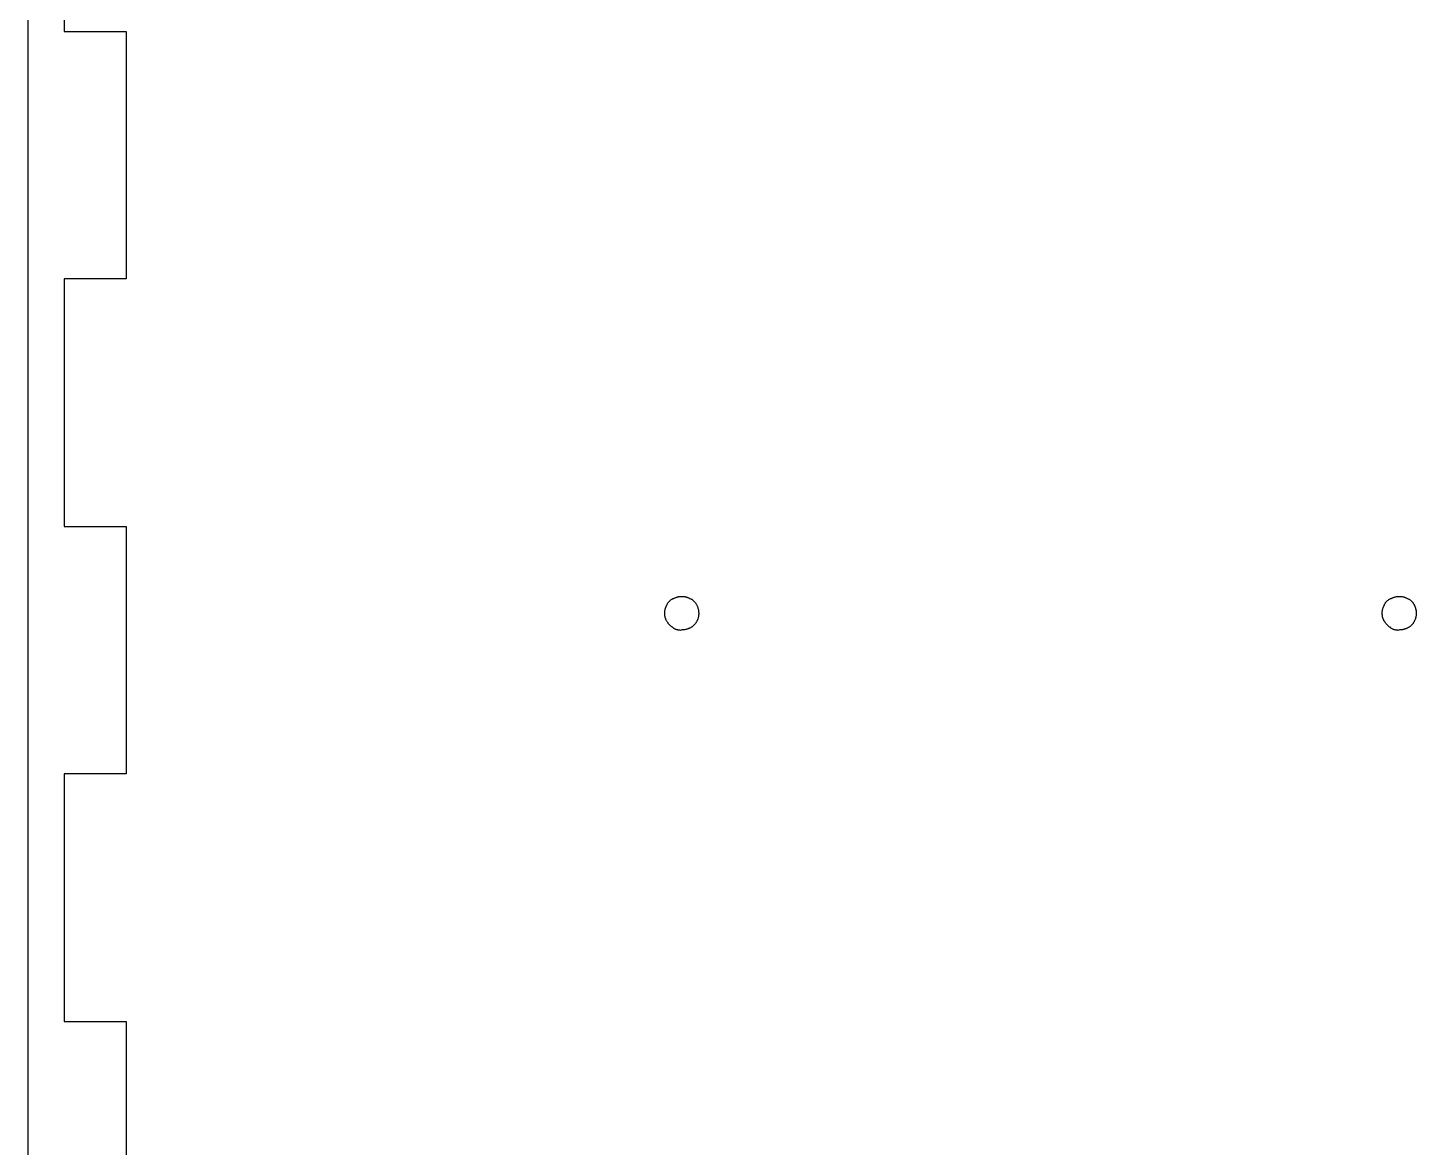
# Model space of a CAD drawing. Extents: x 610 to 1150, y 270 to 883.
# Drawn here: x 610.1 to 722.4, y 695 to 785.4 of the extents above; entities that cross this region are included whole.
import ezdxf

# ---------------------------------------------------------------- set-up
doc = ezdxf.new("R2010")
doc.units = 0
doc.layers.get('0').update_dxf_attribs({"linetype": 'CONTINUOUS'})

msp = doc.modelspace()

# ---------------------------------------------------------------- linework, layer by layer
at = {"color": 3}
msp.add_line((610.132298, 880.797563), (610.132298, 269.797587), dxfattribs=at)
at = {"color": 7}
for p, q in [((613.072771, 805.105845), (613.072771, 785.139037)), ((613.072771, 785.139037), (618.082101, 785.139037)), ((618.082101, 785.139037), (618.082101, 765.13696)), ((618.082101, 765.13696), (613.072771, 765.13696)), ((613.072771, 765.13696), (613.072771, 745.134884)), ((613.072771, 745.134884), (618.082101, 745.134884)), ((618.082101, 745.134884), (618.082101, 725.132807)), ((618.082101, 725.132807), (613.072771, 725.132807)), ((613.072771, 725.132807), (613.072771, 705.13073)), ((613.072771, 705.13073), (618.082101, 705.13073)), ((618.082101, 705.13073), (618.082101, 685.128654))]:
    msp.add_line(p, q, dxfattribs=at)
for points in [[(661.651299, 738.426183), (661.657218, 738.451882), (661.664036, 738.477374), (661.67176, 738.50259)], [(661.67176, 738.50259), (661.679472, 738.52777), (661.688088, 738.552675), (661.697605, 738.577227)], [(661.697605, 738.577227), (661.706355, 738.599799), (661.715868, 738.622072), (661.725906, 738.644101)], [(661.725906, 738.644101), (661.735956, 738.666155), (661.746534, 738.687963), (661.757358, 738.709646)], [(661.757358, 738.709646), (661.768196, 738.731357), (661.779282, 738.752942), (661.790368, 738.774527)], [(661.790368, 738.774527), (661.803665, 738.832498), (661.816962, 738.8552), (661.830582, 738.877711)], [(661.830582, 738.877711), (661.84418, 738.900184), (661.858099, 738.922466), (661.872648, 738.944339)], [(661.872648, 738.944339), (661.887182, 738.96619), (661.902345, 738.987633), (661.9184, 739.008392)], [(661.9184, 739.008392), (661.934511, 739.029222), (661.951521, 739.049364), (661.969344, 739.068755)], [(661.969344, 739.068755), (661.987194, 739.088175), (662.00586, 739.106841), (662.02528, 739.124691)], [(662.02528, 739.124691), (662.044671, 739.142514), (662.064814, 739.159522), (662.085643, 739.175635)], [(662.085643, 739.175635), (662.106403, 739.191694), (662.127844, 739.206863), (662.149696, 739.2214)], [(662.149696, 739.2214), (662.171568, 739.235951), (662.193852, 739.249868), (662.216324, 739.263467)], [(662.216324, 739.263467), (662.238836, 739.277089), (662.261538, 739.290391), (662.28424, 739.303693)], [(662.28424, 739.303693), (662.343782, 739.31468), (662.368055, 739.325667), (662.392428, 739.336433)], [(662.392428, 739.336433), (662.416776, 739.347188), (662.441224, 739.357723), (662.465859, 739.367809)], [(662.465859, 739.367809), (662.490475, 739.377887), (662.515278, 739.387516), (662.54033, 739.396457)], [(662.54033, 739.396457), (662.565106, 739.405299), (662.590126, 739.413467), (662.615344, 739.420962)], [(662.615344, 739.420962), (662.640588, 739.428464), (662.666033, 739.435292), (662.69164, 739.441439)], [(662.69164, 739.441439), (662.71727, 739.447593), (662.743064, 739.453065), (662.768983, 739.457866)], [(662.768983, 739.457866), (662.793282, 739.462367), (662.81769, 739.466277), (662.842189, 739.469508)], [(662.842189, 739.469508), (662.866668, 739.472735), (662.891238, 739.475285), (662.915866, 739.477092)], [(662.915866, 739.477092), (662.940463, 739.478898), (662.965119, 739.479963), (662.989778, 739.480091)], [(662.989778, 739.480091), (663.017034, 739.480232), (663.044294, 739.479228), (663.0715, 739.477478)], [(663.0715, 739.477478), (663.098739, 739.475726), (663.125923, 739.473227), (663.153016, 739.469952)], [(663.153016, 739.469952), (663.180155, 739.466672), (663.207202, 739.462614), (663.23412, 739.45784)], [(663.23412, 739.45784), (663.260115, 739.45323), (663.28599, 739.447952), (663.311703, 739.441968)], [(663.311703, 739.441968), (663.337365, 739.435997), (663.362865, 739.429322), (663.388109, 739.421773)], [(663.388109, 739.421773), (663.413285, 739.414244), (663.438207, 739.405846), (663.462746, 739.396456)], [(663.462746, 739.396456), (663.485338, 739.387812), (663.507606, 739.378327), (663.529621, 739.368303)], [(663.529621, 739.368303), (663.551683, 739.358257), (663.57349, 739.347669), (663.595166, 739.336821)], [(663.595166, 739.336821), (663.616881, 739.325953), (663.638464, 739.314823), (663.660046, 739.303693)], [(663.660046, 739.303693), (663.718065, 739.290418), (663.740815, 739.277142), (663.763366, 739.263531)], [(663.763366, 739.263531), (663.785859, 739.249955), (663.808155, 739.236045), (663.830023, 739.221476)], [(663.830023, 739.221476), (663.851842, 739.206941), (663.873235, 739.191751), (663.893912, 739.175635)], [(663.893912, 739.175635), (663.91464, 739.15948), (663.934648, 739.142396), (663.953922, 739.124526)], [(663.953922, 739.124526), (663.973251, 739.106606), (663.99184, 739.087896), (664.009699, 739.068514)], [(664.009699, 739.068514), (664.027577, 739.049111), (664.044722, 739.029034), (664.061154, 739.008392)], [(664.061154, 739.008392), (664.077551, 738.987794), (664.093238, 738.966633), (664.108202, 738.944973)], [(664.108202, 738.944973), (664.123148, 738.923339), (664.137372, 738.901207), (664.15088, 738.878646)], [(664.15088, 738.878646), (664.164375, 738.856105), (664.177155, 738.833136), (664.189213, 738.809796)], [(664.189213, 738.809796), (664.201422, 738.786163), (664.212891, 738.762149), (664.223722, 738.737854)], [(664.223722, 738.737854), (664.234565, 738.713533), (664.244769, 738.688929), (664.254434, 738.664118)], [(664.254434, 738.664118), (664.264114, 738.639266), (664.273253, 738.614206), (664.281976, 738.589001)], [(664.281976, 738.589001), (664.290606, 738.564066), (664.298829, 738.53899), (664.306446, 738.513728)], [(664.306446, 738.513728), (664.31405, 738.488509), (664.321049, 738.463106), (664.327276, 738.437508)], [(719.646749, 738.426183), (719.652667, 738.451882), (719.659485, 738.477374), (719.667209, 738.50259)], [(719.667209, 738.50259), (719.674921, 738.52777), (719.683537, 738.552675), (719.693055, 738.577227)], [(719.693055, 738.577227), (719.701805, 738.599799), (719.711317, 738.622072), (719.721356, 738.644101)], [(719.721356, 738.644101), (719.731406, 738.666155), (719.741984, 738.687963), (719.752808, 738.709646)], [(719.752808, 738.709646), (719.763646, 738.731357), (719.774732, 738.752942), (719.785818, 738.774527)], [(719.785818, 738.774527), (719.799115, 738.832498), (719.812412, 738.8552), (719.826032, 738.877711)], [(719.826032, 738.877711), (719.839629, 738.900184), (719.853548, 738.922466), (719.868097, 738.944339)], [(719.868097, 738.944339), (719.882632, 738.96619), (719.897794, 738.987633), (719.91385, 739.008392)], [(719.91385, 739.008392), (719.929961, 739.029222), (719.946971, 739.049364), (719.964794, 739.068755)], [(719.964794, 739.068755), (719.982644, 739.088175), (720.00131, 739.106841), (720.02073, 739.124691)], [(720.02073, 739.124691), (720.040121, 739.142514), (720.060264, 739.159522), (720.081093, 739.175635)], [(720.081093, 739.175635), (720.101853, 739.191694), (720.123294, 739.206863), (720.145146, 739.2214)], [(720.145146, 739.2214), (720.167018, 739.235951), (720.189301, 739.249868), (720.211773, 739.263467)], [(720.211773, 739.263467), (720.234285, 739.277089), (720.256987, 739.290391), (720.279689, 739.303693)], [(720.279689, 739.303693), (720.339232, 739.31468), (720.363505, 739.325667), (720.387877, 739.336433)], [(720.387877, 739.336433), (720.412225, 739.347188), (720.436673, 739.357723), (720.461308, 739.367809)], [(720.461308, 739.367809), (720.485924, 739.377887), (720.510727, 739.387516), (720.535779, 739.396457)], [(720.535779, 739.396457), (720.560556, 739.405299), (720.585575, 739.413467), (720.610794, 739.420962)], [(720.610794, 739.420962), (720.636038, 739.428464), (720.661483, 739.435292), (720.68709, 739.441439)], [(720.68709, 739.441439), (720.71272, 739.447593), (720.738514, 739.453065), (720.764432, 739.457866)], [(720.764432, 739.457866), (720.788731, 739.462367), (720.813139, 739.466277), (720.837638, 739.469508)], [(720.837638, 739.469508), (720.862117, 739.472735), (720.886687, 739.475285), (720.911315, 739.477092)], [(720.911315, 739.477092), (720.935912, 739.478898), (720.960568, 739.479963), (720.985227, 739.480091)], [(720.985227, 739.480091), (721.012483, 739.480232), (721.039743, 739.479228), (721.066949, 739.477478)], [(721.066949, 739.477478), (721.094188, 739.475726), (721.121372, 739.473227), (721.148465, 739.469952)], [(721.148465, 739.469952), (721.175604, 739.466672), (721.202651, 739.462614), (721.22957, 739.45784)], [(721.22957, 739.45784), (721.255565, 739.45323), (721.28144, 739.447952), (721.307153, 739.441968)], [(721.307153, 739.441968), (721.332814, 739.435997), (721.358314, 739.429322), (721.383559, 739.421773)], [(721.383559, 739.421773), (721.408735, 739.414244), (721.433657, 739.405846), (721.458196, 739.396456)], [(721.458196, 739.396456), (721.480788, 739.387812), (721.503055, 739.378327), (721.52507, 739.368303)], [(721.52507, 739.368303), (721.547132, 739.358257), (721.56894, 739.347669), (721.590615, 739.336821)], [(721.590615, 739.336821), (721.612331, 739.325953), (721.633914, 739.314823), (721.655496, 739.303693)], [(721.655496, 739.303693), (721.713515, 739.290418), (721.736265, 739.277142), (721.758816, 739.263531)], [(721.758816, 739.263531), (721.781309, 739.249955), (721.803605, 739.236046), (721.825473, 739.221476)], [(721.825473, 739.221476), (721.84729, 739.206941), (721.868682, 739.191749), (721.889361, 739.175635)], [(721.889361, 739.175635), (721.910092, 739.159479), (721.930107, 739.142397), (721.949384, 739.124526)], [(721.949384, 739.124526), (721.968712, 739.106608), (721.987299, 739.087896), (722.005155, 739.068514)], [(722.005155, 739.068514), (722.023031, 739.04911), (722.040173, 739.029034), (722.056604, 739.008392)], [(722.056604, 739.008392), (722.073, 738.987795), (722.088687, 738.966634), (722.103651, 738.944974)], [(722.103651, 738.944974), (722.118598, 738.92334), (722.132823, 738.901208), (722.14633, 738.878646)], [(722.14633, 738.878646), (722.159825, 738.856105), (722.172603, 738.833135), (722.184663, 738.809796)], [(722.184663, 738.809796), (722.196875, 738.786163), (722.20835, 738.76215), (722.219184, 738.737854)], [(722.219184, 738.737854), (722.230027, 738.713534), (722.240228, 738.68893), (722.249889, 738.664118)], [(722.249889, 738.664118), (722.259567, 738.639266), (722.268703, 738.614205), (722.277425, 738.589001)], [(722.277425, 738.589001), (722.286055, 738.564066), (722.294278, 738.53899), (722.301895, 738.513728)], [(722.301895, 738.513728), (722.309499, 738.48851), (722.316499, 738.463106), (722.322726, 738.437508)], [(661.613971, 738.104258), (661.615487, 738.131505), (661.617003, 738.158753), (661.618851, 738.18598)], [(661.619262, 738.030346), (661.617319, 738.05497), (661.615645, 738.079614), (661.613971, 738.104258)], [(661.618851, 738.18598), (661.620697, 738.213185), (661.622875, 738.24037), (661.625671, 738.267496)], [(661.626141, 737.956669), (661.62341, 737.981186), (661.621202, 738.005756), (661.619262, 738.030346)], [(661.625671, 738.267496), (661.628466, 738.294617), (661.631878, 738.321679), (661.636195, 738.3486)], [(661.636196, 737.883463), (661.632117, 737.907757), (661.628869, 737.932187), (661.626141, 737.956669)], [(661.636195, 738.3486), (661.640368, 738.374618), (661.645385, 738.400504), (661.651299, 738.426183)], [(661.651964, 737.80612), (661.645855, 737.831718), (661.640552, 737.857513), (661.636196, 737.883463)], [(661.672647, 737.729824), (661.665009, 737.755047), (661.658082, 737.780485), (661.651964, 737.80612)], [(661.697605, 737.65481), (661.688637, 737.679592), (661.680286, 737.7046), (661.672647, 737.729824)], [(661.726459, 737.580338), (661.716354, 737.60497), (661.706665, 737.629774), (661.697605, 737.65481)], [(661.757793, 737.506909), (661.747074, 737.531267), (661.736559, 737.555716), (661.726459, 737.580338)], [(661.825637, 737.433989), (661.814711, 737.458265), (661.768516, 737.482541), (661.757793, 737.506909)], [(661.865864, 737.366073), (661.852241, 737.388585), (661.838939, 737.411287), (661.825637, 737.433989)], [(661.90793, 737.299445), (661.893379, 737.321317), (661.879462, 737.343601), (661.865864, 737.366073)], [(664.149052, 737.36595), (664.135301, 737.34355), (664.121518, 737.321183), (664.106997, 737.299286)], [(664.189213, 737.433989), (664.176587, 737.410887), (664.162835, 737.388402), (664.149052, 737.36595)], [(664.222212, 737.49887), (664.211523, 737.477079), (664.200846, 737.455272), (664.189213, 737.433989)], [(664.25367, 737.564415), (664.243576, 737.542383), (664.232888, 737.520635), (664.222212, 737.49887)], [(664.281976, 737.631289), (664.27324, 737.608709), (664.263751, 737.586421), (664.25367, 737.564415)], [(664.30781, 737.705944), (664.300095, 737.680761), (664.291481, 737.655852), (664.281976, 737.631289)], [(664.328276, 737.782358), (664.32236, 737.756656), (664.315536, 737.731162), (664.30781, 737.705944)], [(664.327276, 738.437508), (664.333489, 738.411973), (664.338932, 738.386244), (664.343385, 738.360348)], [(664.343359, 737.859941), (664.339192, 737.833924), (664.334187, 737.808037), (664.328276, 737.782358)], [(664.353884, 737.941028), (664.351088, 737.913913), (664.347671, 737.886857), (664.343359, 737.859941)], [(664.343385, 738.360348), (664.347558, 738.336086), (664.350861, 738.311677), (664.353616, 738.287212)], [(664.353616, 738.287212), (664.356378, 738.262692), (664.358589, 738.238116), (664.360496, 738.213518)], [(664.360704, 738.022537), (664.358858, 737.995334), (664.356681, 737.968151), (664.353884, 737.941028)], [(664.360496, 738.213518), (664.362405, 738.188877), (664.364008, 738.164215), (664.365611, 738.139553)], [(664.365611, 738.139553), (664.364068, 738.077011), (664.362552, 738.049764), (664.360704, 738.022537)], [(719.60942, 738.104258), (719.610936, 738.131505), (719.612452, 738.158753), (719.6143, 738.18598)], [(719.614712, 738.030346), (719.612769, 738.05497), (719.611095, 738.079614), (719.60942, 738.104258)], [(719.6143, 738.18598), (719.616147, 738.213185), (719.618325, 738.24037), (719.621121, 738.267496)], [(719.621591, 737.956669), (719.61886, 737.981186), (719.616652, 738.005756), (719.614712, 738.030346)], [(719.621121, 738.267496), (719.623916, 738.294617), (719.627328, 738.321679), (719.631645, 738.3486)], [(719.631645, 737.883463), (719.627567, 737.907757), (719.624318, 737.932187), (719.621591, 737.956669)], [(719.631645, 738.3486), (719.635817, 738.374618), (719.640834, 738.400504), (719.646749, 738.426183)], [(719.647413, 737.80612), (719.641304, 737.831718), (719.636001, 737.857513), (719.631645, 737.883463)], [(719.668097, 737.729824), (719.660459, 737.755047), (719.653532, 737.780485), (719.647413, 737.80612)], [(719.693055, 737.65481), (719.684087, 737.679592), (719.675736, 737.7046), (719.668097, 737.729824)], [(719.721908, 737.580338), (719.711804, 737.60497), (719.702114, 737.629774), (719.693055, 737.65481)], [(719.753243, 737.506909), (719.742524, 737.531267), (719.732009, 737.555716), (719.721908, 737.580338)], [(719.821087, 737.433989), (719.810161, 737.458265), (719.763966, 737.482541), (719.753243, 737.506909)], [(719.861314, 737.366073), (719.847691, 737.388585), (719.834389, 737.411287), (719.821087, 737.433989)], [(719.90338, 737.299445), (719.888829, 737.321317), (719.874912, 737.343601), (719.861314, 737.366073)], [(722.144501, 737.36595), (722.13075, 737.34355), (722.116967, 737.321183), (722.102446, 737.299286)], [(722.184662, 737.433989), (722.172036, 737.410887), (722.158284, 737.388402), (722.144501, 737.36595)], [(722.217661, 737.49887), (722.206972, 737.477079), (722.196295, 737.455272), (722.184662, 737.433989)], [(722.249119, 737.564415), (722.239025, 737.542383), (722.228337, 737.520635), (722.217661, 737.49887)], [(722.277426, 737.631289), (722.268689, 737.608709), (722.2592, 737.586421), (722.249119, 737.564415)], [(722.30326, 737.705944), (722.295545, 737.680761), (722.28693, 737.655852), (722.277426, 737.631289)], [(722.323726, 737.782358), (722.31781, 737.756656), (722.310986, 737.731162), (722.30326, 737.705944)], [(722.322726, 738.437508), (722.328938, 738.411972), (722.334382, 738.386244), (722.338835, 738.360348)], [(722.338809, 737.859941), (722.334641, 737.833924), (722.329637, 737.808037), (722.323726, 737.782358)], [(722.349334, 737.941028), (722.346537, 737.913913), (722.343121, 737.886857), (722.338809, 737.859941)], [(722.338835, 738.360348), (722.343008, 738.336086), (722.346311, 738.311677), (722.349066, 738.287212)], [(722.349066, 738.287212), (722.351827, 738.262692), (722.354039, 738.238116), (722.355945, 738.213518)], [(722.356154, 738.022537), (722.354308, 737.995334), (722.352131, 737.968151), (722.349334, 737.941028)], [(722.355945, 738.213518), (722.357854, 738.188877), (722.359457, 738.164215), (722.36106, 738.139553)], [(722.36106, 738.139553), (722.359518, 738.077011), (722.358002, 738.049764), (722.356154, 738.022537)], [(661.953696, 737.235392), (661.937637, 737.256152), (661.922468, 737.277593), (661.90793, 737.299445)], [(662.004633, 737.175037), (661.986813, 737.194425), (661.969807, 737.214566), (661.953696, 737.235392)], [(662.060556, 737.119113), (662.04114, 737.136958), (662.022478, 737.155621), (662.004633, 737.175037)], [(662.120912, 737.068176), (662.100085, 737.084287), (662.079945, 737.101293), (662.060556, 737.119113)], [(662.184965, 737.02241), (662.163113, 737.036948), (662.141672, 737.052117), (662.120912, 737.068176)], [(662.251593, 736.980344), (662.229121, 736.993943), (662.206837, 737.00786), (662.184965, 737.02241)], [(662.319509, 736.904849), (662.296807, 736.95342), (662.274105, 736.966722), (662.251593, 736.980344)], [(662.384389, 736.871838), (662.362678, 736.882677), (662.341093, 736.893763), (662.319509, 736.904849)], [(662.449934, 736.840386), (662.42788, 736.850437), (662.406072, 736.861014), (662.384389, 736.871838)], [(662.516808, 736.812086), (662.494236, 736.820835), (662.471962, 736.830348), (662.449934, 736.840386)], [(662.591464, 736.78624), (662.566278, 736.793953), (662.541366, 736.802567), (662.516808, 736.812086)], [(662.667878, 736.76578), (662.642177, 736.771699), (662.616683, 736.778517), (662.591464, 736.78624)], [(662.745461, 736.750676), (662.719443, 736.754849), (662.693557, 736.759865), (662.667878, 736.76578)], [(662.826547, 736.740151), (662.799432, 736.742946), (662.772376, 736.74636), (662.745461, 736.750676)], [(662.908056, 736.733331), (662.880853, 736.735178), (662.853671, 736.737355), (662.826547, 736.740151)], [(663.025046, 736.76372), (662.96253, 736.729967), (662.935283, 736.731483), (662.908056, 736.733331)], [(663.09903, 736.768835), (663.074384, 736.766926), (663.049715, 736.765323), (663.025046, 736.76372)], [(663.172731, 736.775714), (663.148209, 736.772952), (663.12363, 736.770741), (663.09903, 736.768835)], [(663.245868, 736.785945), (663.221606, 736.781773), (663.197196, 736.77847), (663.172731, 736.775714)], [(663.323028, 736.802054), (663.297492, 736.795842), (663.271764, 736.790398), (663.245868, 736.785945)], [(663.399247, 736.822885), (663.374029, 736.815281), (663.348625, 736.808281), (663.323028, 736.802054)], [(663.474521, 736.847355), (663.449585, 736.838725), (663.424509, 736.830502), (663.399247, 736.822885)], [(663.549638, 736.874891), (663.524785, 736.865214), (663.499725, 736.856077), (663.474521, 736.847355)], [(663.623373, 736.905596), (663.599053, 736.894752), (663.574449, 736.884552), (663.549638, 736.874891)], [(663.695316, 736.940118), (663.671681, 736.927907), (663.647669, 736.91643), (663.623373, 736.905596)], [(663.764166, 736.978439), (663.741626, 736.964947), (663.718655, 736.952175), (663.695316, 736.940118)], [(663.830494, 737.021123), (663.80886, 737.006174), (663.786729, 736.991945), (663.764166, 736.978439)], [(663.893912, 737.068176), (663.873313, 737.051779), (663.852153, 737.03609), (663.830494, 737.021123)], [(663.954034, 737.119625), (663.934629, 737.10175), (663.914552, 737.084607), (663.893912, 737.068176)], [(664.010046, 737.175389), (663.99213, 737.156063), (663.973416, 737.137479), (663.954034, 737.119625)], [(664.061155, 737.235392), (664.044988, 737.214673), (664.027913, 737.194662), (664.010046, 737.175389)], [(664.106997, 737.299286), (664.092508, 737.277441), (664.077284, 737.256064), (664.061155, 737.235392)], [(719.949145, 737.235392), (719.933087, 737.256152), (719.917917, 737.277593), (719.90338, 737.299445)], [(720.000082, 737.175037), (719.982262, 737.194425), (719.965256, 737.214566), (719.949145, 737.235392)], [(720.056006, 737.119113), (720.03659, 737.136958), (720.017927, 737.155621), (720.000082, 737.175037)], [(720.116361, 737.068176), (720.095535, 737.084287), (720.075394, 737.101293), (720.056006, 737.119113)], [(720.180415, 737.02241), (720.158563, 737.036948), (720.137121, 737.052117), (720.116361, 737.068176)], [(720.247042, 736.980344), (720.22457, 736.993943), (720.202287, 737.00786), (720.180415, 737.02241)], [(720.314958, 736.904849), (720.292256, 736.95342), (720.269554, 736.966722), (720.247042, 736.980344)], [(720.379839, 736.871838), (720.358128, 736.882677), (720.336543, 736.893763), (720.314958, 736.904849)], [(720.445384, 736.840386), (720.42333, 736.850437), (720.401522, 736.861014), (720.379839, 736.871838)], [(720.512258, 736.812086), (720.489686, 736.820835), (720.467412, 736.830348), (720.445384, 736.840386)], [(720.586913, 736.78624), (720.561727, 736.793953), (720.536816, 736.802567), (720.512258, 736.812086)], [(720.663327, 736.76578), (720.637626, 736.771699), (720.612132, 736.778517), (720.586913, 736.78624)], [(720.740911, 736.750676), (720.714893, 736.754849), (720.689007, 736.759865), (720.663327, 736.76578)], [(720.821997, 736.740151), (720.794882, 736.742946), (720.767826, 736.74636), (720.740911, 736.750676)], [(720.903506, 736.733331), (720.876303, 736.735178), (720.849121, 736.737355), (720.821997, 736.740151)], [(721.020522, 736.76372), (720.95798, 736.729967), (720.930733, 736.731483), (720.903506, 736.733331)], [(721.094488, 736.768835), (721.069847, 736.766926), (721.045185, 736.765323), (721.020522, 736.76372)], [(721.168181, 736.775714), (721.143661, 736.772953), (721.119085, 736.770741), (721.094488, 736.768835)], [(721.241318, 736.785945), (721.217056, 736.781772), (721.192646, 736.778469), (721.168181, 736.775714)], [(721.318478, 736.802054), (721.292942, 736.795842), (721.267214, 736.790398), (721.241318, 736.785945)], [(721.394697, 736.822885), (721.369479, 736.815281), (721.344075, 736.808281), (721.318478, 736.802054)], [(721.469971, 736.847355), (721.445035, 736.838725), (721.419959, 736.830502), (721.394697, 736.822885)], [(721.545088, 736.874891), (721.520235, 736.865214), (721.495175, 736.856077), (721.469971, 736.847355)], [(721.618823, 736.905596), (721.594503, 736.894752), (721.569899, 736.884552), (721.545088, 736.874891)], [(721.690765, 736.940118), (721.66713, 736.927907), (721.643119, 736.91643), (721.618823, 736.905596)], [(721.759615, 736.978439), (721.737075, 736.964947), (721.714104, 736.952175), (721.690765, 736.940118)], [(721.825943, 737.021123), (721.804309, 737.006174), (721.782178, 736.991945), (721.759615, 736.978439)], [(721.889361, 737.068176), (721.868763, 737.051779), (721.847602, 737.03609), (721.825943, 737.021123)], [(721.949484, 737.119625), (721.930079, 737.10175), (721.910002, 737.084607), (721.889361, 737.068176)], [(722.005496, 737.175389), (721.987579, 737.156063), (721.968866, 737.137479), (721.949484, 737.119625)], [(722.056604, 737.235392), (722.040438, 737.214673), (722.023363, 737.194662), (722.005496, 737.175389)], [(722.102446, 737.299286), (722.087958, 737.277441), (722.072733, 737.256064), (722.056604, 737.235392)]]:
    msp.add_open_spline(points, degree=3, dxfattribs=at)

doc.saveas('drawing.dxf')
